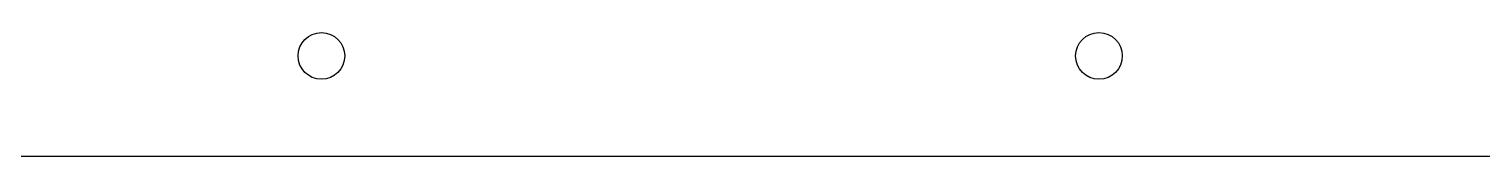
# Model space of a CAD drawing. Header units: inches. Extents: x 4.87 to 6.82, y -5.11 to -3.16.
# Drawn here: x 5.2134 to 5.5812, y -5.112 to -5.0807 of the extents above; entities that cross this region are included whole.
import ezdxf

# ---------------------------------------------------------------- set-up
doc = ezdxf.new("R2010")
doc.units = ezdxf.units.IN
doc.header["$MEASUREMENT"] = 0
doc.layers.add('BLACK', color=250, linetype='CONTINUOUS')

msp = doc.modelspace()

# ---------------------------------------------------------------- linework, layer by layer
at = {"layer": 'BLACK', "linetype": 'CONTINUOUS'}
msp.add_line((6.8204, -5.11203), (4.8728, -5.11203), dxfattribs=at)
at = {"layer": 'BLACK'}
for centre in [(5.2874, -5.08661), (5.48425, -5.08661)]:
    msp.add_circle(centre, 0.00591, dxfattribs=at)
at = {"layer": 'WHITE'}
for centre in [(5.2874, -5.08661), (5.48425, -5.08661)]:
    msp.add_circle(centre, 0.00591, dxfattribs=at)

doc.saveas('drawing.dxf')
